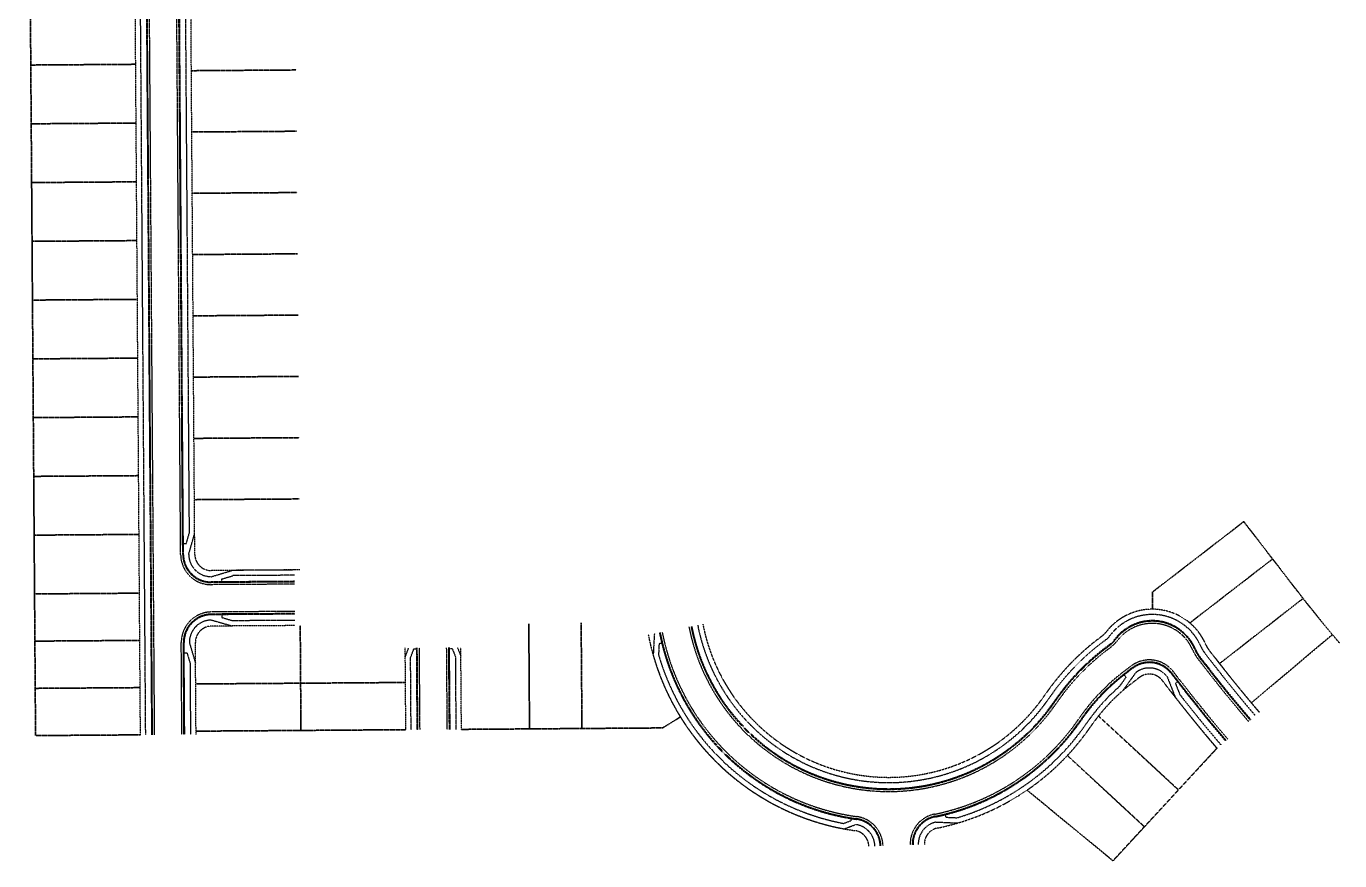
# Model space of a CAD drawing. Header units: feet. Extents: x 374 to 1628, y 18 to 1626.
# Drawn here: x 375 to 1628, y 18 to 813 of the extents above; entities that cross this region are included whole.
import ezdxf

# ---------------------------------------------------------------- set-up
doc = ezdxf.new("R2010")
doc.units = ezdxf.units.FT
doc.header["$MEASUREMENT"] = 0
doc.linetypes.add('HIDDEN', pattern=[0.375, 0.25, -0.125])
doc.linetypes.add('HIDDEN2', pattern=[0.1875, 0.125, -0.0625])
for name, color, linetype, lineweight in [('V-PROP-LINE', 252, 'HIDDEN2', 35), ('V-ROAD-CURB-FACE', 252, 'HIDDEN2', 25), ('V-ROAD-CURB-LIP', 252, 'HIDDEN2', 25), ('V-ROAD-CURB-TBC', 252, 'HIDDEN2', 25), ('V-ROAD-ROW', 252, 'HIDDEN', 25), ('V-ROAD-SWLK', 252, 'HIDDEN2', 25)]:
    doc.layers.add(name, color=color, linetype=linetype, lineweight=lineweight)

msp = doc.modelspace()

# ---------------------------------------------------------------- linework, layer by layer
at = {"layer": 'V-PROP-LINE'}
for p, q in [((384.3, 137.1), (375.4, 1389.2)), ((479.8, 776.8), (379.7, 776.1)), ((632.8, 771.4), (532.8, 770.7)), ((480.2, 720.8), (380.1, 720.1)), ((633.2, 713), (533.3, 712.3)), ((480.6, 664.8), (380.5, 664.1)), ((633.7, 654.6), (533.7, 653.9)), ((481, 608.8), (380.9, 608.1)), ((634.1, 596.2), (534.1, 595.5)), ((481.4, 552.8), (381.3, 552.1)), ((634.5, 537.8), (534.5, 537.1)), ((481.8, 496.8), (381.7, 496.1)), ((634.9, 479.4), (534.9, 478.7)), ((482.2, 440.8), (382.1, 440.1)), ((635.3, 421), (535.3, 420.3)), ((482.6, 384.8), (382.5, 384.1)), ((635.7, 362.6), (535.7, 361.9)), ((1536.1, 341), (1449.1, 273.9)), ((1588.3, 273.3), (1536.1, 341)), ((483, 328.8), (382.8, 328.1)), ((1563.6, 305.4), (1484.6, 244.4)), ((483.4, 272.8), (383.2, 272.1)), ((1449.1, 257.5), (1449.1, 273.9)), ((1592.6, 267.8), (1513, 205.7)), ((637.3, 142), (636.6, 242)), ((855.2, 143.5), (854.5, 243.5)), ((905.2, 143.8), (904.4, 244.5)), ((483.7, 227.8), (383.6, 227.1)), ((1620.6, 233.3), (1543.3, 168.3)), ((484, 182.8), (383.9, 182.1)), ((737, 187.7), (537, 186.3)), ((982.1, 144.4), (999.1, 154.9)), ((1473.8, 85.3), (1397.6, 155.7)), ((484.3, 137.8), (384.2, 137.1)), ((737.3, 142.7), (537.3, 141.3)), ((982.1, 144.4), (790.3, 143)), ((1441.4, 50.2), (1367.9, 118.1)), ((1510.5, 125), (1429.4, 37.3)), ((1329.5, 85.1), (1411.4, 17.8)), ((1429.4, 37.3), (1411.4, 17.8))]:
    msp.add_line(p, q, dxfattribs=at)
msp.add_arc((2568.1, 1029.3), 1237.5, 217.6534, 220.5328, dxfattribs=at)
at = {"layer": 'V-ROAD-CURB-FACE'}
for p, q in [((495.8, 137.9), (488.5, 1166.1)), ((524.6, 309.7), (518.5, 1170.8)), ((631.3, 283.4), (551.8, 282.9)), ((631.5, 253.4), (552, 252.9)), ((525.8, 138.1), (525.2, 225.7)), ((748.8, 142.7), (748.2, 220.7)), ((778.8, 143), (778.2, 220.9)), ((1407.7, 222.6), (1403.3, 219.2)), ((1429.6, 201.6), (1421.6, 195.5)), ((1499.3, 204.6), (1493.9, 211.5)), ((1475.5, 186.3), (1467.5, 196.7))]:
    msp.add_line(p, q, dxfattribs=at)
for centre, radius, start, end in [((551.6, 309.9), 27, 180.4064, 270.4012), ((552.2, 225.9), 27, 90.4012, 180.4064), ((1197.6, 277.8), 192, 191.039, 325.5252), ((1448.9, 202), 44, 23.3813, 141.9255), ((1197.6, 277.8), 222, 191.039, 262.0428), ((1385.1, 251.9), 37, 307.6534, 321.9255), ((1538.9, 43.5), 222, 127.6534, 145.5252), ((1523.2, 234.1), 37, 203.3813, 217.6534), ((1446.1, 180.2), 27, 37.6534, 127.6534), ((2568.1, 1029.3), 1350, 217.6534, 220.5328), ((1538.9, 43.5), 192, 127.6534, 145.5252), ((2568.1, 1029.3), 1380, 217.6534, 220.5328), ((1197.6, 277.8), 222, 281.4643, 325.5252), ((1163.2, 31.2), 27, 1.6196, 82.0428), ((1247.1, 33.8), 27, 101.4644, 181.6196)]:
    msp.add_arc(centre, radius, start, end, dxfattribs=at)
at = {"layer": 'V-ROAD-CURB-LIP'}
for p, q in [((497.8, 137.9), (490.5, 1166.1)), ((522.6, 309.7), (516.5, 1170.7)), ((631.3, 281.4), (551.7, 280.9)), ((631.6, 255.4), (551.9, 254.9)), ((523.8, 138.1), (523.2, 225.7)), ((750.8, 142.8), (750.2, 220.7)), ((776.8, 142.9), (776.2, 220.9)), ((1408.9, 221), (1404.5, 217.6)), ((1428.4, 203.2), (1420.4, 197.1)), ((1497.7, 203.4), (1492.4, 210.3)), ((1477.1, 187.5), (1469, 197.9))]:
    msp.add_line(p, q, dxfattribs=at)
for centre, radius, start, end in [((551.6, 309.9), 29, 180.4064, 270.4012), ((552.2, 225.9), 29, 90.4012, 180.4064), ((1197.6, 277.8), 194, 191.039, 325.5252), ((1448.9, 202), 42, 23.3813, 141.9255), ((1197.6, 277.8), 220, 191.039, 262.0428), ((1385.1, 251.9), 39, 307.6534, 321.9255), ((1538.9, 43.5), 220, 127.6534, 145.5252), ((1523.2, 234.1), 39, 203.3813, 217.6534), ((1446.1, 180.2), 29, 37.6534, 127.6534), ((2568.1, 1029.3), 1352, 217.6534, 220.5328), ((1538.9, 43.5), 194, 127.6534, 145.5252), ((2568.1, 1029.3), 1378, 217.6534, 220.5328), ((1197.6, 277.8), 220, 281.4643, 325.5252), ((1163.2, 31.2), 29, 1.6196, 82.0428), ((1247.1, 33.8), 29, 101.4644, 181.6196)]:
    msp.add_arc(centre, radius, start, end, dxfattribs=at)
at = {"layer": 'V-ROAD-CURB-TBC'}
for p, q in [((495.2, 137.9), (487.9, 1166.1)), ((525.3, 309.7), (519.2, 1170.8)), ((631.3, 284.1), (551.7, 283.5)), ((631.5, 252.8), (551.9, 252.2)), ((526.5, 138.1), (525.9, 225.7)), ((748.1, 142.7), (747.6, 220.7)), ((779.5, 143), (778.9, 220.9)), ((1407.3, 223.2), (1402.9, 219.8)), ((1430, 201.1), (1422, 194.9)), ((1499.8, 205), (1494.5, 211.9)), ((1475, 185.9), (1466.9, 196.3))]:
    msp.add_line(p, q, dxfattribs=at)
for centre, radius, start, end in [((551.6, 309.9), 26.3, 180.4064, 270.4012), ((552.2, 225.9), 26.3, 90.4012, 180.4064), ((1197.6, 277.8), 191.3, 191.039, 325.5252), ((1448.9, 202), 44.7, 23.3813, 141.9255), ((1197.6, 277.8), 222.7, 191.039, 262.0428), ((1385.1, 251.9), 36.3, 307.6534, 321.9255), ((1538.9, 43.5), 222.7, 127.6534, 145.5252), ((1523.2, 234.1), 36.3, 203.3813, 217.6534), ((1446.1, 180.2), 26.3, 37.6534, 127.6534), ((2568.1, 1029.3), 1349.3, 217.6534, 220.5328), ((1538.9, 43.5), 191.3, 127.6534, 145.5252), ((2568.1, 1029.3), 1380.7, 217.6534, 220.5328), ((1197.6, 277.8), 222.7, 281.4644, 325.5252), ((1163.2, 31.2), 26.3, 1.6196, 82.0428), ((1247.1, 33.8), 26.3, 101.4644, 181.6196)]:
    msp.add_arc(centre, radius, start, end, dxfattribs=at)
at = {"layer": 'V-ROAD-ROW'}
for p, q in [((484.3, 137.8), (477, 1166)), ((536.1, 309.8), (530, 1170.8)), ((636.2, 295), (551.7, 294.4)), ((631.6, 241.9), (552.1, 241.4)), ((537.3, 138.2), (536.7, 225.8)), ((1400.7, 231.7), (1396.3, 228.3)), ((737.3, 142.7), (736.7, 220.6)), ((790.3, 143), (789.7, 221)), ((1508.4, 211.6), (1503, 218.5)), ((1436.6, 192.5), (1428.7, 186.4)), ((1466.4, 179.2), (1458.4, 189.7))]:
    msp.add_line(p, q, dxfattribs=at)
for centre, radius, start, end in [((551.6, 309.9), 15.5, 180.4064, 270.4012), ((1448.9, 202), 55.5, 23.3813, 141.9255), ((552.2, 225.9), 15.5, 90.4012, 180.4064), ((1197.6, 277.8), 180.5, 191.039, 325.5252), ((1197.6, 277.8), 233.5, 191.039, 262.0428), ((1538.9, 43.5), 233.5, 127.6534, 145.5252), ((1385.1, 251.9), 25.5, 307.6534, 321.9255), ((1523.2, 234.1), 25.5, 203.3813, 217.6534), ((2568.1, 1029.3), 1338.5, 217.6534, 220.5328), ((1446.1, 180.2), 15.5, 37.6534, 127.6534), ((1538.9, 43.5), 180.5, 127.6534, 145.5252), ((2568.1, 1029.3), 1391.5, 217.6534, 220.5328), ((1197.6, 277.8), 233.5, 281.4644, 325.5252), ((1163.2, 31.2), 15.5, 1.6196, 82.0428), ((1247.1, 33.8), 15.5, 101.4644, 181.6196)]:
    msp.add_arc(centre, radius, start, end, dxfattribs=at)
at = {"layer": 'V-ROAD-SWLK'}
for p, q in [((489.3, 137.8), (482, 1166.1)), ((531, 330.4), (525, 1170.8)), ((527.9, 319.7), (531, 330.4)), ((530.3, 309.7), (536, 329.8)), ((527.9, 319.7), (525.2, 319.7)), ((551.8, 288.5), (571.7, 294.5)), ((561.8, 286.3), (572.5, 289.5)), ((631.2, 294.9), (571.6, 294.5)), ((631.3, 289.9), (572.5, 289.5)), ((561.8, 283.6), (561.8, 286.3)), ((562, 252.3), (562, 249.6)), ((552.1, 247.2), (572.1, 241.5)), ((562, 249.6), (572.8, 246.5)), ((631.6, 246.9), (572.8, 246.5)), ((530.9, 225.7), (536.8, 205.8)), ((974.2, 234.2), (973.1, 213.6)), ((978.7, 224.9), (981.2, 225.4)), ((1403.8, 227.8), (1399.3, 224.4)), ((528.7, 215.7), (525.9, 215.7)), ((528.7, 215.7), (531.9, 205)), ((736.8, 212.2), (740, 220.6)), ((741.8, 211.3), (745, 219.7)), ((745, 219.7), (747.6, 219.7)), ((778.9, 220), (781.5, 220)), ((781.5, 220), (784.8, 211.6)), ((786.5, 221), (789.8, 212.5)), ((978.7, 224.9), (978.2, 214.2)), ((1504.4, 208.6), (1499.1, 215.5)), ((532.3, 138.1), (531.9, 205)), ((742.3, 142.7), (741.8, 211.3)), ((785.3, 143), (784.8, 211.6)), ((1423.8, 192.7), (1417.2, 183.5)), ((1433.1, 197.1), (1420.9, 180.1)), ((1423.8, 192.7), (1422.1, 195)), ((1463, 193.3), (1470.6, 173.9)), ((1470.9, 186.8), (1473, 188.4)), ((1470.9, 186.8), (1475, 176.4)), ((1154.5, 53.4), (1161.5, 56)), ((1155, 48.2), (1166.1, 52.3)), ((1161.9, 58), (1161.5, 56)), ((1242.9, 54.7), (1263.5, 53.8)), ((1252.2, 59.3), (1251.6, 61.8)), ((1252.2, 59.3), (1262.9, 58.8))]:
    msp.add_line(p, q, dxfattribs=at)
for centre, radius, start, end in [((551.6, 309.9), 21.3, 180.4064, 270.4012), ((1448.9, 202), 50.5, 23.3813, 141.9255), ((552.2, 225.9), 21.3, 90.4012, 180.4064), ((1197.6, 277.8), 185.5, 191.039, 325.5252), ((1385.1, 251.9), 30.5, 307.6534, 321.9255), ((1197.6, 277.8), 233.5, 195.9525, 259.4696), ((1197.6, 277.8), 228.5, 196.1598, 259.1276), ((1538.9, 43.5), 228.5, 127.6534, 145.5252), ((1523.2, 234.1), 30.5, 203.3813, 217.6534), ((1446.1, 180.2), 21.3, 37.6534, 127.6534), ((2568.1, 1029.3), 1343.5, 217.6534, 220.5328), ((2568.1, 1029.3), 1338.5, 217.6534, 220.5328), ((1538.9, 43.5), 185.5, 131.0012, 145.5252), ((2568.1, 1029.3), 1391.5, 217.6534, 220.5328), ((2568.1, 1029.3), 1386.5, 217.9631, 220.5328), ((1197.6, 277.8), 228.5, 286.5852, 325.5252), ((1163.2, 31.2), 21.3, 1.6196, 82.0428), ((1247.1, 33.8), 21.3, 101.4644, 181.6196)]:
    msp.add_arc(centre, radius, start, end, dxfattribs=at)

doc.saveas('drawing.dxf')
